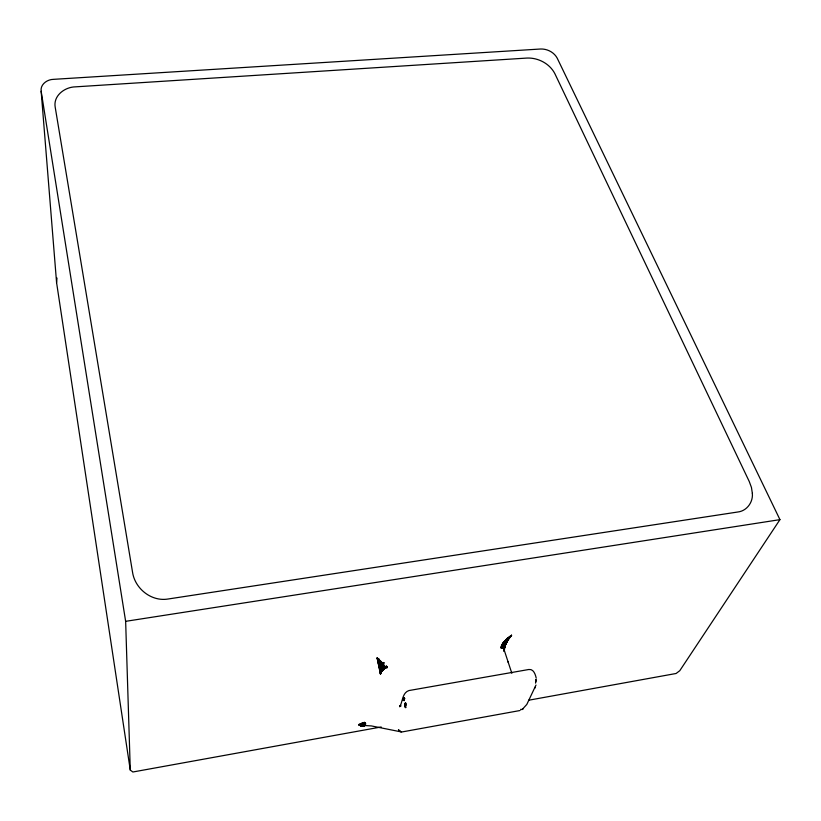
<?xml version="1.0" encoding="UTF-8"?>
<svg xmlns="http://www.w3.org/2000/svg" width="821" height="821" viewBox="0 0 821 821"><rect width="100%" height="100%" fill="white"/><g stroke="black" fill="none" stroke-linecap="round" stroke-linejoin="round"><path stroke-width="1.23" d="M377.137 657.99L380.534 674.185L377.137 657.99L379.261 659.417L377.137 657.99C379.466 661.623 379.466 667.884 384.464 668.889L381.406 671.445L379.589 670.285M510.077 636.532L506.608 641.386L504.022 649.37L504.628 646.589L503.899 644.865L503.755 649L504.905 643.818L510.015 636.388L505.695 642.669L504.166 651.156L504.104 647.246L505.5 642.289L508.548 637.589L511.555 635.28L509.02 638.594L511.555 635.28C507.778 638.687 502.011 644.013 504.053 649.596L508.271 662.475M503.755 649L502.473 645.285L502.021 648.149L502.473 645.285L501.785 644.731L507.029 638.543L510.015 636.388L504.084 645.121L504.186 650.324L504.771 643.592L505.377 642.084L505.982 643.479L504.617 646.804L508.846 638.215L504.371 645.634L504.186 650.324M362.184 725.785L360.932 725.805L364.011 724.943L359.341 725.261C361.794 722.059 361.989 727.868 365.294 725.62L361.558 725.846L360.912 724.153L360.388 724.338L360.501 725.661L364.165 725.138C359.762 726.954 358.223 723.917 363.118 722.737L364.534 722.377L364.965 723.64L359.341 725.261L358.582 724.604L359.844 724.266M508.548 637.589L504.412 643.038L508.548 637.589L502.811 643.028L501.21 648.21L501.785 644.731M359.577 724.358L359.855 725.354L365.827 723.886L364.832 724.81L364.493 724.276L359.803 725.507L364.657 722.829C363.395 723.619 361.692 723.937 358.818 724.553M377.691 659.16L383.653 664.6L380.903 667.35L381.303 668.674L383.571 669.577L378.697 660.043L381.919 662.465L385.542 667.637L385.388 668.335L383.869 668.109L381.58 666.714L379.918 664.538L381.919 662.465L379.004 659.704L383.633 666.416L384.464 668.889M359.064 724.502L359.875 724.943L365.417 722.952L364.965 723.64M508.64 637.773L504.474 645.881L503.991 650.92C503.099 646.425 506.916 642.155 507.029 638.543M535.538 683.134L536 679.521L535.631 680.291M403.881 699.102L404.332 697.809L403.716 699.882L403.881 697.634L403.501 700.056L404.106 697.655L404.209 700.549L403.316 700.446L403.101 699.369L403.316 700.446L403.439 697.973L403.398 700.221L404.537 698.086L404.035 700.108L404.732 698.486L403.932 699.974L403.881 699.102L403.296 699.554M380.451 673.897L381.888 670.798L385.542 667.637L382.268 666.036L377.506 659.335L380.677 663.83L385.265 667.042L380.102 672.491M405.358 703.464L405.471 702.602L405.01 706.573L405.389 707.63L405.061 703.618L405.995 703.32L405.174 704.223L406.087 704.787L405.225 704.941L405.81 707.62L405.215 705.301L406.077 705.547L405.205 704.572L406.067 704.038L405.358 703.464L405.297 706.778L405.081 706.306M378.122 660.577L384.895 666.385L380.123 671.188L380.195 672.881L380.882 673.199L381.077 671.947L379.805 671.219L379.887 670.131L384.423 665.677L380.246 662.424L377.855 659.006M508.774 638.061L505.182 644.444L503.95 650.211L505.11 644.239L504.628 643.356M503.899 644.865L503.191 647.564L503.991 649.288M504.607 646.363L504.063 650.478M56.998 278.032L56.577 282.578L130.282 770.098L132.879 771.997L381.17 726.975M380.369 673.579L380.287 673.241M404.127 700.303L404.035 699.215M536 685.053L526.815 704.418L522.341 709.354M505.295 644.988L507.481 639.436M503.478 642.135L503.109 643.982L507.091 638.707M380.882 673.199L380.503 669.495L382.75 670.377L383.14 669.433L379.323 661.367L380.102 660.525M504.412 643.038L507.173 638.851M534.799 688.255L535.436 686.818M507.327 639.138C504.002 641.642 502.329 644.967 507.255 638.995M383.571 669.577L384.074 668.622L383.233 666.796L378.697 660.043M505.952 643.336L508.846 638.215M507.706 639.898L505.982 643.479L508.948 638.43L505.9 643.182L504.186 648.374L503.447 646.127L502.801 645.522L502.729 648.272L501.436 645.532L502.113 645.06L503.314 648.559L502.883 646.568L503.622 644.516L503.099 645.778L503.694 648.631M505.777 642.853L507.655 639.795M508.948 638.43L506.814 641.899L506.29 640.76M385.942 666.601C386.26 664.682 388.148 668.458 386.311 667.935L387.122 667.411L386.27 667.268L386.742 666.508L385.942 666.601L386.578 666.19M56.577 282.578L41.163 91.285C40.085 84.409 47.166 79.452 53.396 79.35L540.68 49.003C547.258 48.778 554.093 52.287 557.213 58.178L779.95 519.642L679.788 670.685L676.104 673.487L528.632 700.231M364.534 722.377L362.8 724.358L360.47 725.395M378.902 667.124L379.99 666.149L377.896 660.772L379.825 668.304L379.138 666.796M535.703 680.722L536.113 680.178L535.703 682.179M364.801 723.25L364.298 723.876L363.908 722.747L361.887 723.404L359.865 725.138M363.908 722.747L362.697 724.081L358.951 724.748M363.21 723.116L359.855 725.354M360.347 725.692L362.205 724.533L363.57 725.538L361.558 725.846M501.138 647.933L503.211 648.108M379.323 661.367L377.968 662.485M510.139 636.655L511.555 635.28M380.38 665.81L382.719 663.419L379.641 661.049M520.535 709.919L521.027 709.17M385.388 668.335L382.832 667.175L380.174 664.312L379.415 663.214L381.057 661.521L379.004 659.704M386.896 666.816L386.27 667.268L387.019 667.124M359.382 724.861L360.388 724.338L359.352 725.066M521.848 709.652L523.151 708.862M504.043 649.452L503.191 647.564L501.087 646.989L502.021 648.149M361.199 725.559L363.867 724.727L360.501 725.661M360.932 725.805L363.405 725.405M401.079 705.896L399.57 706.727L400.412 705.455L399.919 706.45C402.783 701.267 402.3 692.678 408.95 690.553L528.806 669.495C533.64 668.766 535.446 674.544 536.226 678.208M519.755 710.576L401.746 731.993M365.407 725.282L362.903 725.733L364.165 725.672M130.282 770.098L125.644 621.333L779.95 519.642M361.302 725.774L362.82 725.61L361.887 723.404M362.215 725.826L363.282 725.733M379.015 661.675L382.278 670.326L382.011 671.27L380.185 669.823L380.605 671.701M366.207 725.61L371.4 725.928L401.5 731.963M399.324 730.68L398.472 729.777L400.638 731.757L399.324 730.68L400.063 731.347M383.602 669.012L380.903 667.35M382.75 670.377L380.133 668.037L381.077 671.947M501.128 646.64L502 647.574M379.949 660.7L385.049 667.925M501.59 646.784L501.775 645.953L502.544 646.343L504.053 648.385M378.635 662.003L379.415 663.214M379.99 666.149L378.142 662.383M378.481 660.248L382.699 669.874M378.471 662.137L379.702 666.385L377.896 660.772M379.415 666.601C378.697 665.031 379.928 664.076 378.307 662.26M362.933 724.676L362.502 723.085M505.11 644.239L505.274 644.813M508.055 661.818L511.842 673.282M381.303 668.674L381.888 670.798M41.163 91.285L125.644 621.333M503.95 648.744L504.063 649.668L503.447 646.127M504.094 650.068L504.166 651.156M752.354 493.37C753.196 502.216 746.751 511.083 737.71 512.017L167.946 599.032C151.341 601.772 134.942 588.595 132.55 572.237L55.171 107.017C53.211 95.554 64.931 87.005 75.399 86.852L527.061 58.055C538.135 57.614 549.649 63.607 554.811 73.572L749.224 481.445L751.451 487.448L752.354 493.37M404.301 699.666L404.209 700.549L404.301 699.666M365.181 724.081L364.657 724.553L365.181 724.081M383.633 662.496L383.14 662.916L384.3 663.173L383.633 662.496"/></g></svg>
